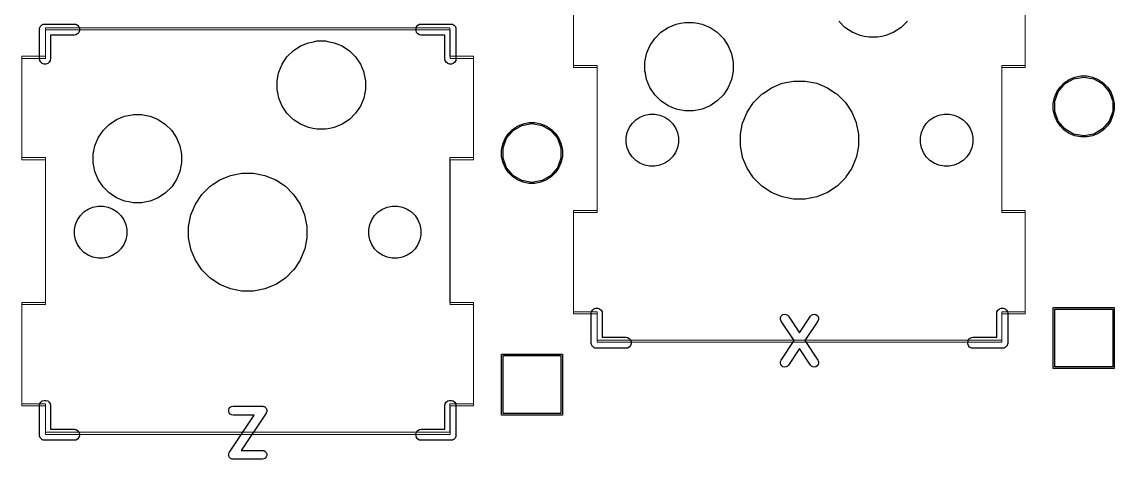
# Model space of a CAD drawing. Header units: millimetres. Extents: x 13 to 222, y -3 to 195.
# Drawn here: x 54.38 to 92.09, y 70.17 to 85.28 of the extents above; entities that cross this region are included whole.
import ezdxf

# ---------------------------------------------------------------- set-up
doc = ezdxf.new("R2010")
doc.units = ezdxf.units.MM
doc.header["$MEASUREMENT"] = 0
doc.layers.add('Ergodox plate', color=7, linetype='Continuous', lineweight=0, true_color=0xf6921e)
doc.layers.add('Orig switch cut', color=7, linetype='Continuous', lineweight=0, true_color=0xde3535)
doc.layers.add('Mask', color=134, linetype='Continuous')
doc.layers.add('Silk', color=142, linetype='Continuous')

msp = doc.modelspace()

# ---------------------------------------------------------------- linework, layer by layer
at = {"layer": 'Ergodox plate'}
for points in [[(88.213, 88.249), (88.213, 87.269), (89.026, 87.269), (89.026, 83.769), (88.213, 83.769), (88.213, 78.76), (89.026, 78.76), (89.026, 75.26), (88.213, 75.26), (88.213, 74.279), (74.243, 74.279), (74.243, 75.26), (73.431, 75.26), (73.431, 78.76), (74.243, 78.76), (74.243, 83.769), (73.431, 83.769), (73.431, 87.269), (74.243, 87.269), (74.243, 88.249)], [(69.163, 85.074), (69.163, 84.094), (69.976, 84.094), (69.976, 80.594), (69.163, 80.594), (69.163, 75.585), (69.976, 75.585), (69.976, 72.085), (69.163, 72.085), (69.163, 71.104), (55.193, 71.104), (55.193, 72.085), (54.381, 72.085), (54.381, 75.585), (55.193, 75.585), (55.193, 80.594), (54.381, 80.594), (54.381, 84.094), (55.193, 84.094), (55.193, 85.074)]]:
    msp.add_lwpolyline(points, close=True, dxfattribs=at)
at = {"layer": 'Mask', "linetype": 'Continuous'}
for p, q in [((77.126, 85.229), (77.27, 85.258)), ((77.27, 85.258), (77.57, 85.258)), ((77.57, 85.258), (77.714, 85.229)), ((82.797, 85.087), (82.585, 85.299)), ((84.955, 85.299), (84.743, 85.087)), ((76.235, 84.705), (76.447, 84.917)), ((76.447, 84.917), (76.697, 85.084)), ((76.697, 85.084), (76.975, 85.199)), ((76.975, 85.199), (77.126, 85.229)), ((77.714, 85.229), (77.865, 85.199)), ((77.865, 85.199), (78.143, 85.084)), ((78.143, 85.084), (78.393, 84.917)), ((78.393, 84.917), (78.605, 84.705)), ((83.047, 84.92), (82.797, 85.087)), ((83.325, 84.805), (83.047, 84.92)), ((84.493, 84.92), (84.215, 84.805)), ((84.743, 85.087), (84.493, 84.92)), ((63.997, 84.444), (64.275, 84.559)), ((64.275, 84.559), (64.445, 84.593)), ((64.445, 84.593), (64.57, 84.618)), ((64.57, 84.618), (64.87, 84.618)), ((64.87, 84.618), (64.995, 84.593)), ((64.995, 84.593), (65.165, 84.559)), ((65.165, 84.559), (65.443, 84.444)), ((76.068, 84.455), (76.235, 84.705)), ((78.605, 84.705), (78.772, 84.455)), ((83.469, 84.776), (83.325, 84.805)), ((83.62, 84.746), (83.469, 84.776)), ((83.92, 84.746), (83.62, 84.746)), ((84.071, 84.776), (83.92, 84.746)), ((84.215, 84.805), (84.071, 84.776)), ((63.535, 84.065), (63.747, 84.277)), ((63.747, 84.277), (63.997, 84.444)), ((65.443, 84.444), (65.693, 84.277)), ((65.693, 84.277), (65.905, 84.065)), ((75.894, 83.882), (75.953, 84.177)), ((75.953, 84.177), (75.965, 84.207)), ((75.965, 84.207), (76.068, 84.455)), ((78.772, 84.455), (78.875, 84.207)), ((78.875, 84.207), (78.887, 84.177)), ((78.887, 84.177), (78.946, 83.882)), ((63.253, 83.537), (63.368, 83.815)), ((63.368, 83.815), (63.535, 84.065)), ((65.905, 84.065), (66.072, 83.815)), ((66.072, 83.815), (66.187, 83.537)), ((75.894, 83.582), (75.894, 83.882)), ((78.946, 83.882), (78.946, 83.582)), ((63.194, 83.242), (63.246, 83.502)), ((63.246, 83.502), (63.253, 83.537)), ((66.187, 83.537), (66.194, 83.502)), ((66.194, 83.502), (66.246, 83.242)), ((75.91, 83.502), (75.894, 83.582)), ((75.953, 83.287), (75.91, 83.502)), ((78.93, 83.502), (78.887, 83.287)), ((78.946, 83.582), (78.93, 83.502)), ((90.546, 83.288), (90.737, 83.368)), ((90.737, 83.368), (90.94, 83.408)), ((90.94, 83.408), (91.147, 83.408)), ((91.147, 83.408), (91.351, 83.368)), ((91.351, 83.368), (91.542, 83.288)), ((63.194, 82.942), (63.194, 83.242)), ((66.246, 83.242), (66.246, 82.942)), ((76.068, 83.009), (75.953, 83.287)), ((76.235, 82.759), (76.068, 83.009)), ((78.772, 83.009), (78.605, 82.759)), ((78.887, 83.287), (78.772, 83.009)), ((79.974, 82.807), (80.263, 83.001)), ((80.263, 83.001), (80.635, 83.155)), ((80.635, 83.155), (81.029, 83.233)), ((80.635, 83.155), (80.635, 83.155)), ((80.635, 83.155), (80.635, 83.155)), ((81.029, 83.233), (81.431, 83.233)), ((81.431, 83.233), (81.825, 83.155)), ((81.825, 83.155), (81.825, 83.155)), ((81.825, 83.155), (81.825, 83.155)), ((81.825, 83.155), (82.197, 83.001)), ((82.197, 83.001), (82.486, 82.807)), ((90.113, 82.855), (90.228, 83.027)), ((90.228, 83.027), (90.374, 83.173)), ((90.374, 83.173), (90.546, 83.288)), ((91.542, 83.288), (91.714, 83.173)), ((91.714, 83.173), (91.86, 83.027)), ((91.86, 83.027), (91.975, 82.855)), ((63.218, 82.822), (63.194, 82.942)), ((63.253, 82.647), (63.218, 82.822)), ((63.368, 82.369), (63.253, 82.647)), ((66.187, 82.647), (66.072, 82.369)), ((66.222, 82.822), (66.187, 82.647)), ((66.246, 82.942), (66.222, 82.822)), ((76.447, 82.547), (76.235, 82.759)), ((78.605, 82.759), (78.393, 82.547)), ((79.645, 82.493), (79.929, 82.777)), ((79.929, 82.777), (79.974, 82.807)), ((82.486, 82.807), (82.531, 82.777)), ((82.531, 82.777), (82.815, 82.493)), ((89.993, 82.461), (90.033, 82.664)), ((90.033, 82.664), (90.113, 82.855)), ((91.975, 82.855), (92.055, 82.664)), ((92.055, 82.664), (92.095, 82.461)), ((63.535, 82.119), (63.368, 82.369)), ((66.072, 82.369), (65.905, 82.119)), ((76.697, 82.38), (76.447, 82.547)), ((76.975, 82.265), (76.697, 82.38)), ((77.031, 82.253), (76.975, 82.265)), ((77.27, 82.206), (77.031, 82.253)), ((77.809, 82.253), (77.57, 82.206)), ((77.865, 82.265), (77.809, 82.253)), ((78.143, 82.38), (77.865, 82.265)), ((78.393, 82.547), (78.143, 82.38)), ((79.421, 82.159), (79.645, 82.493)), ((79.645, 82.493), (79.645, 82.493)), ((82.815, 82.493), (82.815, 82.493)), ((82.815, 82.493), (83.039, 82.159)), ((89.993, 82.253), (89.993, 82.461)), ((90.033, 82.05), (89.993, 82.253)), ((92.095, 82.253), (92.055, 82.05)), ((92.095, 82.461), (92.095, 82.253)), ((57.397, 81.737), (57.647, 81.904)), ((57.647, 81.904), (57.925, 82.019)), ((57.925, 82.019), (58.121, 82.058)), ((58.121, 82.058), (58.22, 82.078)), ((58.22, 82.078), (58.52, 82.078)), ((58.52, 82.078), (58.619, 82.058)), ((58.619, 82.058), (58.815, 82.019)), ((58.815, 82.019), (59.093, 81.904)), ((59.093, 81.904), (59.343, 81.737)), ((63.747, 81.907), (63.535, 82.119)), ((63.997, 81.74), (63.747, 81.907)), ((65.693, 81.907), (65.443, 81.74)), ((65.905, 82.119), (65.693, 81.907)), ((75.45, 81.766), (75.576, 81.892)), ((75.576, 81.892), (75.723, 81.99)), ((75.723, 81.99), (75.887, 82.058)), ((75.887, 82.058), (76.061, 82.093)), ((76.061, 82.093), (76.239, 82.093)), ((76.239, 82.093), (76.413, 82.058)), ((76.413, 82.058), (76.577, 81.99)), ((76.577, 81.99), (76.724, 81.892)), ((76.724, 81.892), (76.85, 81.766)), ((77.57, 82.206), (77.27, 82.206)), ((79.271, 81.796), (79.421, 82.159)), ((83.039, 82.159), (83.189, 81.796)), ((85.61, 81.766), (85.736, 81.892)), ((85.736, 81.892), (85.883, 81.99)), ((85.883, 81.99), (86.047, 82.058)), ((86.047, 82.058), (86.221, 82.093)), ((86.221, 82.093), (86.399, 82.093)), ((86.399, 82.093), (86.573, 82.058)), ((86.573, 82.058), (86.737, 81.99)), ((86.737, 81.99), (86.884, 81.892)), ((86.884, 81.892), (87.01, 81.766)), ((90.113, 81.859), (90.033, 82.05)), ((90.228, 81.687), (90.113, 81.859)), ((91.975, 81.859), (91.86, 81.687)), ((92.055, 82.05), (91.975, 81.859)), ((57.018, 81.275), (57.185, 81.525)), ((57.185, 81.525), (57.397, 81.737)), ((59.343, 81.737), (59.555, 81.525)), ((59.555, 81.525), (59.722, 81.275)), ((64.275, 81.625), (63.997, 81.74)), ((64.422, 81.595), (64.275, 81.625)), ((64.57, 81.566), (64.422, 81.595)), ((64.87, 81.566), (64.57, 81.566)), ((65.018, 81.595), (64.87, 81.566)), ((65.165, 81.625), (65.018, 81.595)), ((65.443, 81.74), (65.165, 81.625)), ((71.178, 81.417), (71.324, 81.563)), ((71.324, 81.563), (71.496, 81.678)), ((71.496, 81.678), (71.687, 81.758)), ((71.687, 81.758), (71.89, 81.798)), ((71.89, 81.798), (72.097, 81.798)), ((72.097, 81.798), (72.301, 81.758)), ((72.301, 81.758), (72.492, 81.678)), ((72.492, 81.678), (72.664, 81.563)), ((72.664, 81.563), (72.81, 81.417)), ((75.284, 81.455), (75.352, 81.619)), ((75.352, 81.619), (75.45, 81.766)), ((76.85, 81.766), (76.948, 81.619)), ((76.948, 81.619), (77.016, 81.455)), ((79.189, 81.393), (79.267, 81.787)), ((79.267, 81.787), (79.271, 81.796)), ((83.189, 81.796), (83.193, 81.787)), ((83.193, 81.787), (83.271, 81.393)), ((85.444, 81.455), (85.512, 81.619)), ((85.512, 81.619), (85.61, 81.766)), ((87.01, 81.766), (87.108, 81.619)), ((87.108, 81.619), (87.176, 81.455)), ((90.374, 81.541), (90.228, 81.687)), ((90.546, 81.426), (90.374, 81.541)), ((91.714, 81.541), (91.542, 81.426)), ((91.86, 81.687), (91.714, 81.541)), ((56.903, 80.997), (57.018, 81.275)), ((59.722, 81.275), (59.837, 80.997)), ((70.983, 81.054), (71.063, 81.245)), ((71.063, 81.245), (71.178, 81.417)), ((72.81, 81.417), (72.925, 81.245)), ((72.925, 81.245), (73.005, 81.054)), ((75.249, 81.281), (75.284, 81.455)), ((75.249, 81.103), (75.249, 81.281)), ((75.284, 80.929), (75.249, 81.103)), ((77.016, 81.455), (77.051, 81.281)), ((77.051, 81.103), (77.016, 80.929)), ((77.051, 81.281), (77.051, 81.103)), ((79.189, 80.991), (79.189, 81.393)), ((83.271, 81.393), (83.271, 80.991)), ((85.409, 81.281), (85.444, 81.455)), ((85.409, 81.103), (85.409, 81.281)), ((85.444, 80.929), (85.409, 81.103)), ((87.176, 81.455), (87.211, 81.281)), ((87.211, 81.103), (87.176, 80.929)), ((87.211, 81.281), (87.211, 81.103)), ((90.737, 81.346), (90.546, 81.426)), ((90.94, 81.306), (90.737, 81.346)), ((91.147, 81.306), (90.94, 81.306)), ((91.351, 81.346), (91.147, 81.306)), ((91.542, 81.426), (91.351, 81.346)), ((56.844, 80.702), (56.901, 80.991)), ((56.901, 80.991), (56.903, 80.997)), ((59.837, 80.997), (59.839, 80.991)), ((59.839, 80.991), (59.896, 80.702)), ((70.943, 80.851), (70.983, 81.054)), ((70.943, 80.643), (70.943, 80.851)), ((73.005, 81.054), (73.045, 80.851)), ((73.045, 80.851), (73.045, 80.643)), ((75.352, 80.765), (75.284, 80.929)), ((75.45, 80.618), (75.352, 80.765)), ((76.948, 80.765), (76.85, 80.618)), ((77.016, 80.929), (76.948, 80.765)), ((79.263, 80.618), (79.189, 80.991)), ((83.271, 80.991), (83.197, 80.618)), ((85.512, 80.765), (85.444, 80.929)), ((85.61, 80.618), (85.512, 80.765)), ((87.108, 80.765), (87.01, 80.618)), ((87.176, 80.929), (87.108, 80.765)), ((56.844, 80.402), (56.844, 80.702)), ((56.866, 80.293), (56.844, 80.402)), ((59.896, 80.402), (59.874, 80.293)), ((59.896, 80.702), (59.896, 80.402)), ((70.983, 80.44), (70.943, 80.643)), ((71.063, 80.249), (70.983, 80.44)), ((73.005, 80.44), (72.925, 80.249)), ((73.045, 80.643), (73.005, 80.44)), ((75.576, 80.492), (75.45, 80.618)), ((75.723, 80.394), (75.576, 80.492)), ((75.887, 80.326), (75.723, 80.394)), ((76.577, 80.394), (76.413, 80.326)), ((76.724, 80.492), (76.577, 80.394)), ((76.85, 80.618), (76.724, 80.492)), ((79.267, 80.597), (79.263, 80.618)), ((79.421, 80.225), (79.267, 80.597)), ((83.193, 80.597), (83.039, 80.225)), ((83.197, 80.618), (83.193, 80.597)), ((85.736, 80.492), (85.61, 80.618)), ((85.883, 80.394), (85.736, 80.492)), ((86.047, 80.326), (85.883, 80.394)), ((86.737, 80.394), (86.573, 80.326)), ((86.884, 80.492), (86.737, 80.394)), ((87.01, 80.618), (86.884, 80.492)), ((56.903, 80.107), (56.866, 80.293)), ((57.018, 79.829), (56.903, 80.107)), ((59.837, 80.107), (59.722, 79.829)), ((59.874, 80.293), (59.837, 80.107)), ((61.213, 79.821), (61.585, 79.975)), ((61.585, 79.975), (61.979, 80.053)), ((61.585, 79.975), (61.585, 79.975)), ((61.585, 79.975), (61.585, 79.975)), ((61.979, 80.053), (62.381, 80.053)), ((62.381, 80.053), (62.775, 79.975)), ((62.775, 79.975), (62.775, 79.975)), ((62.775, 79.975), (62.775, 79.975)), ((62.775, 79.975), (63.147, 79.821)), ((71.178, 80.077), (71.063, 80.249)), ((71.324, 79.931), (71.178, 80.077)), ((72.81, 80.077), (72.664, 79.931)), ((72.925, 80.249), (72.81, 80.077)), ((76.061, 80.291), (75.887, 80.326)), ((76.239, 80.291), (76.061, 80.291)), ((76.413, 80.326), (76.239, 80.291)), ((79.625, 79.921), (79.421, 80.225)), ((83.039, 80.225), (82.835, 79.921)), ((86.221, 80.291), (86.047, 80.326)), ((86.399, 80.291), (86.221, 80.291)), ((86.573, 80.326), (86.399, 80.291)), ((57.185, 79.579), (57.018, 79.829)), ((57.397, 79.367), (57.185, 79.579)), ((59.555, 79.579), (59.343, 79.367)), ((59.722, 79.829), (59.555, 79.579)), ((60.595, 79.313), (60.879, 79.597)), ((60.879, 79.597), (60.949, 79.644)), ((60.949, 79.644), (61.213, 79.821)), ((63.147, 79.821), (63.411, 79.644)), ((63.411, 79.644), (63.481, 79.597)), ((63.481, 79.597), (63.765, 79.313)), ((71.496, 79.816), (71.324, 79.931)), ((71.687, 79.736), (71.496, 79.816)), ((71.89, 79.696), (71.687, 79.736)), ((72.097, 79.696), (71.89, 79.696)), ((72.301, 79.736), (72.097, 79.696)), ((72.492, 79.816), (72.301, 79.736)), ((72.664, 79.931), (72.492, 79.816)), ((79.645, 79.891), (79.625, 79.921)), ((79.929, 79.607), (79.645, 79.891)), ((80.263, 79.383), (79.929, 79.607)), ((79.929, 79.607), (79.929, 79.607)), ((82.531, 79.607), (82.197, 79.383)), ((82.815, 79.891), (82.531, 79.607)), ((82.531, 79.607), (82.531, 79.607)), ((82.835, 79.921), (82.815, 79.891)), ((57.647, 79.2), (57.397, 79.367)), ((57.925, 79.085), (57.647, 79.2)), ((59.093, 79.2), (58.815, 79.085)), ((59.343, 79.367), (59.093, 79.2)), ((60.371, 78.979), (60.595, 79.313)), ((60.595, 79.313), (60.595, 79.313)), ((63.765, 79.313), (63.765, 79.313)), ((63.765, 79.313), (63.989, 78.979)), ((80.635, 79.229), (80.263, 79.383)), ((81.029, 79.151), (80.635, 79.229)), ((80.635, 79.229), (80.635, 79.229)), ((80.635, 79.229), (80.635, 79.229)), ((81.825, 79.229), (81.431, 79.151)), ((82.197, 79.383), (81.825, 79.229)), ((81.825, 79.229), (81.825, 79.229)), ((81.825, 79.229), (81.825, 79.229)), ((56.673, 78.81), (56.837, 78.878)), ((56.837, 78.878), (57.011, 78.913)), ((57.011, 78.913), (57.189, 78.913)), ((57.189, 78.913), (57.363, 78.878)), ((57.363, 78.878), (57.527, 78.81)), ((58.071, 79.056), (57.925, 79.085)), ((58.22, 79.026), (58.071, 79.056)), ((58.52, 79.026), (58.22, 79.026)), ((58.669, 79.056), (58.52, 79.026)), ((58.815, 79.085), (58.669, 79.056)), ((60.217, 78.607), (60.371, 78.979)), ((63.989, 78.979), (64.143, 78.607)), ((66.833, 78.81), (66.997, 78.878)), ((66.997, 78.878), (67.171, 78.913)), ((67.171, 78.913), (67.349, 78.913)), ((67.349, 78.913), (67.523, 78.878)), ((67.523, 78.878), (67.687, 78.81)), ((81.431, 79.151), (81.029, 79.151)), ((56.302, 78.439), (56.4, 78.586)), ((56.4, 78.586), (56.526, 78.712)), ((56.526, 78.712), (56.673, 78.81)), ((57.527, 78.81), (57.674, 78.712)), ((57.674, 78.712), (57.8, 78.586)), ((57.8, 78.586), (57.898, 78.439)), ((60.139, 78.213), (60.217, 78.607)), ((60.217, 78.607), (60.217, 78.607)), ((64.143, 78.607), (64.143, 78.607)), ((64.143, 78.607), (64.221, 78.213)), ((66.462, 78.439), (66.56, 78.586)), ((66.56, 78.586), (66.686, 78.712)), ((66.686, 78.712), (66.833, 78.81)), ((67.687, 78.81), (67.834, 78.712)), ((67.834, 78.712), (67.96, 78.586)), ((67.96, 78.586), (68.058, 78.439)), ((56.199, 78.101), (56.234, 78.275)), ((56.199, 77.923), (56.199, 78.101)), ((56.234, 78.275), (56.302, 78.439)), ((57.898, 78.439), (57.966, 78.275)), ((57.966, 78.275), (58.001, 78.101)), ((58.001, 78.101), (58.001, 77.923)), ((60.139, 77.811), (60.139, 78.213)), ((64.221, 78.213), (64.221, 77.811)), ((66.359, 78.101), (66.394, 78.275)), ((66.359, 77.923), (66.359, 78.101)), ((66.394, 78.275), (66.462, 78.439)), ((68.058, 78.439), (68.126, 78.275)), ((68.126, 78.275), (68.161, 78.101)), ((68.161, 78.101), (68.161, 77.923)), ((56.234, 77.749), (56.199, 77.923)), ((56.302, 77.585), (56.234, 77.749)), ((57.966, 77.749), (57.898, 77.585)), ((58.001, 77.923), (57.966, 77.749)), ((60.213, 77.438), (60.139, 77.811)), ((64.221, 77.811), (64.147, 77.438)), ((66.394, 77.749), (66.359, 77.923)), ((66.462, 77.585), (66.394, 77.749)), ((68.126, 77.749), (68.058, 77.585)), ((68.161, 77.923), (68.126, 77.749)), ((56.4, 77.438), (56.302, 77.585)), ((56.526, 77.312), (56.4, 77.438)), ((57.8, 77.438), (57.674, 77.312)), ((57.898, 77.585), (57.8, 77.438)), ((60.217, 77.417), (60.213, 77.438)), ((60.371, 77.045), (60.217, 77.417)), ((64.143, 77.417), (63.989, 77.045)), ((64.147, 77.438), (64.143, 77.417)), ((66.56, 77.438), (66.462, 77.585)), ((66.686, 77.312), (66.56, 77.438)), ((67.96, 77.438), (67.834, 77.312)), ((68.058, 77.585), (67.96, 77.438)), ((56.673, 77.214), (56.526, 77.312)), ((56.837, 77.146), (56.673, 77.214)), ((57.011, 77.111), (56.837, 77.146)), ((57.189, 77.111), (57.011, 77.111)), ((57.363, 77.146), (57.189, 77.111)), ((57.527, 77.214), (57.363, 77.146)), ((57.674, 77.312), (57.527, 77.214)), ((60.594, 76.712), (60.371, 77.045)), ((63.989, 77.045), (63.766, 76.712)), ((66.833, 77.214), (66.686, 77.312)), ((66.997, 77.146), (66.833, 77.214)), ((67.171, 77.111), (66.997, 77.146)), ((67.349, 77.111), (67.171, 77.111)), ((67.523, 77.146), (67.349, 77.111)), ((67.687, 77.214), (67.523, 77.146)), ((67.834, 77.312), (67.687, 77.214)), ((60.595, 76.711), (60.594, 76.712)), ((60.879, 76.427), (60.595, 76.711)), ((63.765, 76.711), (63.481, 76.427)), ((63.766, 76.712), (63.765, 76.711)), ((61.213, 76.203), (60.879, 76.427)), ((60.879, 76.427), (60.879, 76.427)), ((61.585, 76.049), (61.213, 76.203)), ((63.147, 76.203), (62.775, 76.049)), ((63.481, 76.427), (63.147, 76.203)), ((63.481, 76.427), (63.481, 76.427)), ((61.979, 75.971), (61.585, 76.049)), ((61.585, 76.049), (61.585, 76.049)), ((61.585, 76.049), (61.585, 76.049)), ((62.381, 75.971), (61.979, 75.971)), ((62.775, 76.049), (62.381, 75.971)), ((62.775, 76.049), (62.775, 76.049)), ((62.775, 76.049), (62.775, 76.049)), ((89.993, 73.306), (89.993, 75.408)), ((89.993, 75.408), (92.095, 75.408)), ((92.095, 75.408), (92.095, 73.306)), ((70.943, 71.696), (70.943, 73.798)), ((70.943, 73.798), (73.045, 73.798)), ((73.045, 73.798), (73.045, 71.696)), ((92.095, 73.306), (89.993, 73.306)), ((73.045, 71.696), (70.943, 71.696))]:
    msp.add_line(p, q, dxfattribs=at)
at = {"layer": 'Orig switch cut'}
for points in [[(88.215, 88.177), (88.215, 87.197), (89.028, 87.197), (89.028, 83.697), (88.215, 83.697), (88.215, 78.688), (89.028, 78.688), (89.028, 75.188), (88.215, 75.188), (88.215, 74.207), (74.245, 74.207), (74.245, 75.188), (73.432, 75.188), (73.432, 78.688), (74.245, 78.688), (74.245, 83.697), (73.432, 83.697), (73.432, 87.197), (74.245, 87.197), (74.245, 88.177)], [(69.165, 84.997), (69.165, 84.017), (69.978, 84.017), (69.978, 80.517), (69.165, 80.517), (69.165, 75.508), (69.978, 75.508), (69.978, 72.008), (69.165, 72.008), (69.165, 71.027), (55.195, 71.027), (55.195, 72.008), (54.382, 72.008), (54.382, 75.508), (55.195, 75.508), (55.195, 80.517), (54.382, 80.517), (54.382, 84.017), (55.195, 84.017), (55.195, 84.997)]]:
    msp.add_lwpolyline(points, close=True, dxfattribs=at)
at = {"layer": 'Silk', "linetype": 'Continuous'}
for p, q in [((54.99, 83.995), (54.989, 85.029)), ((54.989, 85.029), (54.99, 85.029)), ((54.99, 85.046), (54.995, 85.061)), ((54.99, 85.029), (54.99, 85.046)), ((54.995, 85.061), (54.998, 85.078)), ((54.998, 85.078), (55.007, 85.093)), ((55.007, 85.093), (55.012, 85.109)), ((55.012, 85.109), (55.023, 85.122)), ((55.023, 85.122), (55.032, 85.136)), ((55.032, 85.136), (55.045, 85.147)), ((55.045, 85.147), (55.056, 85.16)), ((55.056, 85.16), (55.07, 85.169)), ((55.07, 85.169), (55.083, 85.18)), ((55.083, 85.18), (55.099, 85.185)), ((55.099, 85.185), (55.114, 85.194)), ((55.114, 85.194), (55.131, 85.197)), ((55.131, 85.197), (55.146, 85.202)), ((55.146, 85.202), (55.163, 85.202)), ((55.163, 85.202), (55.163, 85.202)), ((55.163, 85.202), (56.197, 85.202)), ((56.197, 85.202), (56.246, 85.194)), ((56.246, 85.194), (56.304, 85.16)), ((56.304, 84.864), (56.246, 84.83)), ((56.304, 85.16), (56.348, 85.109)), ((56.348, 84.915), (56.304, 84.864)), ((56.348, 85.109), (56.37, 85.046)), ((56.37, 84.978), (56.348, 84.915)), ((56.37, 85.046), (56.37, 84.978)), ((67.99, 85.046), (68.012, 85.109)), ((67.99, 84.978), (67.99, 85.046)), ((68.012, 84.915), (67.99, 84.978)), ((68.012, 85.109), (68.056, 85.16)), ((68.056, 84.864), (68.012, 84.915)), ((68.056, 85.16), (68.114, 85.194)), ((68.114, 84.83), (68.056, 84.864)), ((68.114, 85.194), (68.163, 85.202)), ((68.163, 85.202), (69.197, 85.202)), ((69.197, 85.202), (69.214, 85.202)), ((69.197, 85.202), (69.197, 85.202)), ((69.214, 85.202), (69.229, 85.197)), ((69.229, 85.197), (69.246, 85.194)), ((69.246, 85.194), (69.261, 85.185)), ((69.261, 85.185), (69.277, 85.18)), ((69.277, 85.18), (69.29, 85.169)), ((69.29, 85.169), (69.304, 85.16)), ((69.304, 85.16), (69.315, 85.147)), ((69.315, 85.147), (69.328, 85.136)), ((69.328, 85.136), (69.337, 85.122)), ((69.337, 85.122), (69.348, 85.109)), ((69.348, 85.109), (69.353, 85.093)), ((69.353, 85.093), (69.362, 85.078)), ((69.362, 85.078), (69.365, 85.061)), ((69.365, 85.061), (69.37, 85.046)), ((69.37, 85.046), (69.37, 85.029)), ((69.37, 85.029), (69.37, 85.029)), ((69.37, 85.029), (69.37, 83.995)), ((56.197, 84.821), (55.37, 84.821)), ((55.37, 84.821), (55.37, 83.995)), ((56.246, 84.83), (56.197, 84.821)), ((68.163, 84.821), (68.114, 84.83)), ((68.99, 84.821), (68.163, 84.821)), ((68.989, 83.995), (68.99, 84.821)), ((54.998, 83.946), (54.99, 83.995)), ((55.032, 83.888), (54.998, 83.946)), ((55.083, 83.844), (55.032, 83.888)), ((55.146, 83.822), (55.083, 83.844)), ((55.214, 83.822), (55.146, 83.822)), ((55.277, 83.844), (55.214, 83.822)), ((55.328, 83.888), (55.277, 83.844)), ((55.362, 83.946), (55.328, 83.888)), ((55.37, 83.995), (55.362, 83.946)), ((68.998, 83.946), (68.989, 83.995)), ((69.032, 83.888), (68.998, 83.946)), ((69.083, 83.844), (69.032, 83.888)), ((69.146, 83.822), (69.083, 83.844)), ((69.214, 83.822), (69.146, 83.822)), ((69.277, 83.844), (69.214, 83.822)), ((69.328, 83.888), (69.277, 83.844)), ((69.362, 83.946), (69.328, 83.888)), ((69.37, 83.995), (69.362, 83.946)), ((90.697, 83.311), (91.044, 83.372)), ((91.044, 83.372), (91.391, 83.311)), ((90.165, 82.865), (90.391, 83.135)), ((90.391, 83.135), (90.697, 83.311)), ((91.391, 83.311), (91.697, 83.135)), ((91.697, 83.135), (91.923, 82.865)), ((90.044, 82.533), (90.165, 82.865)), ((91.923, 82.865), (92.044, 82.533)), ((90.044, 82.181), (90.044, 82.533)), ((92.044, 82.533), (92.044, 82.181)), ((90.165, 81.849), (90.044, 82.181)), ((90.391, 81.579), (90.165, 81.849)), ((91.923, 81.849), (91.697, 81.579)), ((92.044, 82.181), (91.923, 81.849)), ((71.115, 81.255), (71.341, 81.525)), ((71.341, 81.525), (71.647, 81.701)), ((71.647, 81.701), (71.994, 81.762)), ((71.994, 81.762), (72.341, 81.701)), ((72.341, 81.701), (72.647, 81.525)), ((72.647, 81.525), (72.873, 81.255)), ((90.697, 81.403), (90.391, 81.579)), ((91.697, 81.579), (91.391, 81.403)), ((70.994, 80.923), (71.115, 81.255)), ((72.873, 81.255), (72.994, 80.923)), ((91.044, 81.342), (90.697, 81.403)), ((91.391, 81.403), (91.044, 81.342)), ((70.994, 80.571), (70.994, 80.923)), ((72.994, 80.923), (72.994, 80.571)), ((71.115, 80.239), (70.994, 80.571)), ((72.994, 80.571), (72.873, 80.239)), ((71.341, 79.969), (71.115, 80.239)), ((71.647, 79.793), (71.341, 79.969)), ((72.647, 79.969), (72.341, 79.793)), ((72.873, 80.239), (72.647, 79.969)), ((71.994, 79.732), (71.647, 79.793)), ((72.341, 79.793), (71.994, 79.732)), ((74.039, 75.209), (74.048, 75.258)), ((74.04, 74.226), (74.039, 75.209)), ((74.048, 75.258), (74.082, 75.316)), ((74.082, 75.316), (74.133, 75.36)), ((74.133, 75.36), (74.196, 75.382)), ((74.196, 75.382), (74.264, 75.382)), ((74.264, 75.382), (74.327, 75.36)), ((74.327, 75.36), (74.378, 75.316)), ((74.378, 75.316), (74.412, 75.258)), ((74.412, 75.258), (74.42, 75.209)), ((74.42, 75.209), (74.42, 74.382)), ((80.571, 75.043), (80.585, 75.094)), ((80.585, 75.094), (80.617, 75.137)), ((80.617, 75.137), (80.661, 75.166)), ((80.661, 75.166), (80.712, 75.179)), ((80.712, 75.179), (80.765, 75.173)), ((80.765, 75.173), (80.812, 75.149)), ((80.812, 75.149), (80.849, 75.111)), ((80.849, 75.111), (81.23, 74.539)), ((81.23, 74.539), (81.611, 75.111)), ((81.611, 75.111), (81.648, 75.149)), ((81.648, 75.149), (81.695, 75.173)), ((81.695, 75.173), (81.748, 75.179)), ((81.748, 75.179), (81.799, 75.166)), ((81.799, 75.166), (81.843, 75.137)), ((81.843, 75.137), (81.875, 75.094)), ((81.875, 75.094), (81.889, 75.043)), ((88.039, 74.382), (88.04, 75.209)), ((88.04, 75.209), (88.048, 75.258)), ((88.048, 75.258), (88.082, 75.316)), ((88.082, 75.316), (88.133, 75.36)), ((88.133, 75.36), (88.196, 75.382)), ((88.196, 75.382), (88.264, 75.382)), ((88.264, 75.382), (88.327, 75.36)), ((88.327, 75.36), (88.378, 75.316)), ((88.378, 75.316), (88.412, 75.258)), ((88.412, 75.258), (88.42, 75.209)), ((88.42, 75.209), (88.42, 74.175)), ((90.044, 73.357), (90.044, 75.357)), ((90.044, 75.357), (92.044, 75.357)), ((92.044, 75.357), (92.044, 73.357)), ((80.574, 74.991), (80.571, 75.043)), ((80.595, 74.942), (80.574, 74.991)), ((81.047, 74.265), (80.595, 74.942)), ((81.865, 74.942), (81.413, 74.265)), ((81.886, 74.991), (81.865, 74.942)), ((81.889, 75.043), (81.886, 74.991)), ((74.42, 74.382), (75.247, 74.382)), ((75.247, 74.382), (75.296, 74.374)), ((75.296, 74.374), (75.354, 74.34)), ((75.354, 74.34), (75.398, 74.289)), ((87.062, 74.289), (87.106, 74.34)), ((87.106, 74.34), (87.164, 74.374)), ((87.164, 74.374), (87.213, 74.382)), ((87.213, 74.382), (88.039, 74.382)), ((74.04, 74.158), (74.04, 74.226)), ((74.045, 74.143), (74.04, 74.158)), ((74.048, 74.126), (74.045, 74.143)), ((74.057, 74.111), (74.048, 74.126)), ((74.062, 74.095), (74.057, 74.111)), ((74.073, 74.082), (74.062, 74.095)), ((74.082, 74.068), (74.073, 74.082)), ((74.095, 74.057), (74.082, 74.068)), ((74.106, 74.044), (74.095, 74.057)), ((74.12, 74.035), (74.106, 74.044)), ((74.133, 74.024), (74.12, 74.035)), ((74.149, 74.019), (74.133, 74.024)), ((74.164, 74.01), (74.149, 74.019)), ((74.181, 74.007), (74.164, 74.01)), ((74.196, 74.002), (74.181, 74.007)), ((74.213, 74.002), (74.196, 74.002)), ((74.213, 74.001), (74.213, 74.002)), ((75.247, 74.001), (74.213, 74.001)), ((75.296, 74.01), (75.247, 74.001)), ((75.354, 74.044), (75.296, 74.01)), ((75.398, 74.095), (75.354, 74.044)), ((75.398, 74.289), (75.42, 74.226)), ((75.42, 74.158), (75.398, 74.095)), ((75.42, 74.226), (75.42, 74.158)), ((80.595, 73.587), (81.047, 74.265)), ((81.23, 73.99), (80.849, 73.418)), ((81.611, 73.418), (81.23, 73.99)), ((81.413, 74.265), (81.865, 73.587)), ((87.04, 74.226), (87.062, 74.289)), ((87.04, 74.158), (87.04, 74.226)), ((87.062, 74.095), (87.04, 74.158)), ((87.106, 74.044), (87.062, 74.095)), ((87.164, 74.01), (87.106, 74.044)), ((87.213, 74.001), (87.164, 74.01)), ((88.247, 74.001), (87.213, 74.001)), ((88.264, 74.002), (88.247, 74.002)), ((88.247, 74.002), (88.247, 74.001)), ((88.279, 74.007), (88.264, 74.002)), ((88.296, 74.01), (88.279, 74.007)), ((88.311, 74.019), (88.296, 74.01)), ((88.327, 74.024), (88.311, 74.019)), ((88.34, 74.035), (88.327, 74.024)), ((88.354, 74.044), (88.34, 74.035)), ((88.365, 74.057), (88.354, 74.044)), ((88.378, 74.068), (88.365, 74.057)), ((88.387, 74.082), (88.378, 74.068)), ((88.398, 74.095), (88.387, 74.082)), ((88.403, 74.111), (88.398, 74.095)), ((88.412, 74.126), (88.403, 74.111)), ((88.415, 74.143), (88.412, 74.126)), ((88.42, 74.158), (88.415, 74.143)), ((88.42, 74.175), (88.42, 74.175)), ((88.42, 74.175), (88.42, 74.158)), ((70.994, 71.747), (70.994, 73.747)), ((70.994, 73.747), (72.994, 73.747)), ((72.994, 73.747), (72.994, 71.747)), ((80.574, 73.539), (80.595, 73.587)), ((81.865, 73.587), (81.886, 73.539)), ((80.571, 73.486), (80.574, 73.539)), ((80.585, 73.435), (80.571, 73.486)), ((80.617, 73.392), (80.585, 73.435)), ((80.661, 73.363), (80.617, 73.392)), ((80.712, 73.35), (80.661, 73.363)), ((80.765, 73.356), (80.712, 73.35)), ((80.812, 73.38), (80.765, 73.356)), ((80.849, 73.418), (80.812, 73.38)), ((81.648, 73.38), (81.611, 73.418)), ((81.695, 73.356), (81.648, 73.38)), ((81.748, 73.35), (81.695, 73.356)), ((81.799, 73.363), (81.748, 73.35)), ((81.843, 73.392), (81.799, 73.363)), ((81.875, 73.435), (81.843, 73.392)), ((81.889, 73.486), (81.875, 73.435)), ((81.886, 73.539), (81.889, 73.486)), ((92.044, 73.357), (90.044, 73.357)), ((54.989, 72.029), (54.998, 72.078)), ((54.998, 72.078), (55.032, 72.136)), ((55.032, 72.136), (55.083, 72.18)), ((55.083, 72.18), (55.146, 72.202)), ((55.146, 72.202), (55.214, 72.202)), ((55.214, 72.202), (55.277, 72.18)), ((55.277, 72.18), (55.328, 72.136)), ((55.328, 72.136), (55.362, 72.078)), ((55.362, 72.078), (55.37, 72.029)), ((68.99, 72.029), (68.998, 72.078)), ((68.998, 72.078), (69.032, 72.136)), ((69.032, 72.136), (69.083, 72.18)), ((69.083, 72.18), (69.146, 72.202)), ((69.146, 72.202), (69.214, 72.202)), ((69.214, 72.202), (69.277, 72.18)), ((69.277, 72.18), (69.328, 72.136)), ((69.328, 72.136), (69.362, 72.078)), ((69.362, 72.078), (69.37, 72.029)), ((54.99, 71.046), (54.989, 72.029)), ((55.37, 72.029), (55.37, 71.202)), ((61.522, 71.873), (61.54, 71.923)), ((61.522, 71.82), (61.522, 71.873)), ((61.54, 71.77), (61.522, 71.82)), ((61.54, 71.923), (61.574, 71.963)), ((61.574, 71.73), (61.54, 71.77)), ((61.545, 70.407), (62.403, 71.694)), ((61.574, 71.963), (61.62, 71.99)), ((61.62, 71.703), (61.574, 71.73)), ((61.62, 71.99), (61.672, 71.999)), ((61.672, 71.694), (61.62, 71.703)), ((61.672, 71.999), (62.688, 71.999)), ((62.403, 71.694), (61.672, 71.694)), ((62.815, 71.762), (61.957, 70.475)), ((62.688, 71.999), (62.693, 71.998)), ((62.693, 71.998), (62.698, 71.999)), ((62.698, 71.999), (62.719, 71.994)), ((62.719, 71.994), (62.74, 71.99)), ((62.74, 71.99), (62.744, 71.987)), ((62.744, 71.987), (62.749, 71.986)), ((62.749, 71.986), (62.767, 71.974)), ((62.767, 71.974), (62.786, 71.963)), ((62.786, 71.963), (62.789, 71.96)), ((62.789, 71.96), (62.793, 71.957)), ((62.793, 71.957), (62.806, 71.939)), ((62.806, 71.939), (62.82, 71.923)), ((62.817, 71.767), (62.815, 71.762)), ((62.82, 71.77), (62.817, 71.767)), ((62.82, 71.923), (62.822, 71.918)), ((62.827, 71.791), (62.82, 71.77)), ((62.822, 71.918), (62.825, 71.914)), ((62.825, 71.914), (62.831, 71.893)), ((62.836, 71.811), (62.827, 71.791)), ((62.831, 71.893), (62.838, 71.873)), ((62.838, 71.82), (62.836, 71.815)), ((62.836, 71.815), (62.836, 71.811)), ((62.838, 71.873), (62.838, 71.868)), ((62.838, 71.868), (62.839, 71.863)), ((62.839, 71.863), (62.838, 71.842)), ((62.838, 71.842), (62.838, 71.82)), ((68.989, 71.202), (68.99, 72.029)), ((69.37, 72.029), (69.37, 70.995)), ((72.994, 71.747), (70.994, 71.747)), ((54.99, 70.978), (54.99, 71.046)), ((54.995, 70.963), (54.99, 70.978)), ((54.998, 70.946), (54.995, 70.963)), ((55.007, 70.931), (54.998, 70.946)), ((55.012, 70.915), (55.007, 70.931)), ((55.023, 70.902), (55.012, 70.915)), ((55.37, 71.202), (56.197, 71.202)), ((56.197, 71.202), (56.246, 71.194)), ((56.246, 71.194), (56.304, 71.16)), ((56.304, 71.16), (56.348, 71.109)), ((56.348, 70.915), (56.304, 70.864)), ((56.348, 71.109), (56.37, 71.046)), ((56.37, 70.978), (56.348, 70.915)), ((56.37, 71.046), (56.37, 70.978)), ((67.99, 71.046), (68.012, 71.109)), ((67.99, 70.978), (67.99, 71.046)), ((68.012, 70.915), (67.99, 70.978)), ((68.012, 71.109), (68.056, 71.16)), ((68.056, 70.864), (68.012, 70.915)), ((68.056, 71.16), (68.114, 71.194)), ((68.114, 71.194), (68.163, 71.202)), ((68.163, 71.202), (68.989, 71.202)), ((69.348, 70.915), (69.337, 70.902)), ((69.353, 70.931), (69.348, 70.915)), ((69.362, 70.946), (69.353, 70.931)), ((69.365, 70.963), (69.362, 70.946)), ((69.37, 70.978), (69.365, 70.963)), ((69.37, 70.995), (69.37, 70.995)), ((69.37, 70.995), (69.37, 70.978)), ((55.032, 70.888), (55.023, 70.902)), ((55.045, 70.877), (55.032, 70.888)), ((55.056, 70.864), (55.045, 70.877)), ((55.07, 70.855), (55.056, 70.864)), ((55.083, 70.844), (55.07, 70.855)), ((55.099, 70.839), (55.083, 70.844)), ((55.114, 70.83), (55.099, 70.839)), ((55.131, 70.827), (55.114, 70.83)), ((55.146, 70.822), (55.131, 70.827)), ((55.163, 70.822), (55.146, 70.822)), ((55.163, 70.821), (55.163, 70.822)), ((56.197, 70.821), (55.163, 70.821)), ((56.246, 70.83), (56.197, 70.821)), ((56.304, 70.864), (56.246, 70.83)), ((68.114, 70.83), (68.056, 70.864)), ((68.163, 70.821), (68.114, 70.83)), ((69.197, 70.821), (68.163, 70.821)), ((69.214, 70.822), (69.197, 70.822)), ((69.197, 70.822), (69.197, 70.821)), ((69.229, 70.827), (69.214, 70.822)), ((69.246, 70.83), (69.229, 70.827)), ((69.261, 70.839), (69.246, 70.83)), ((69.277, 70.844), (69.261, 70.839)), ((69.29, 70.855), (69.277, 70.844)), ((69.304, 70.864), (69.29, 70.855)), ((69.315, 70.877), (69.304, 70.864)), ((69.328, 70.888), (69.315, 70.877)), ((69.337, 70.902), (69.328, 70.888)), ((61.521, 70.306), (61.522, 70.327)), ((61.522, 70.301), (61.521, 70.306)), ((61.522, 70.349), (61.524, 70.354)), ((61.522, 70.327), (61.522, 70.349)), ((61.522, 70.296), (61.522, 70.301)), ((61.529, 70.276), (61.522, 70.296)), ((61.524, 70.359), (61.533, 70.378)), ((61.524, 70.354), (61.524, 70.359)), ((61.535, 70.255), (61.529, 70.276)), ((61.533, 70.378), (61.54, 70.399)), ((61.538, 70.251), (61.535, 70.255)), ((61.54, 70.246), (61.538, 70.251)), ((61.54, 70.399), (61.543, 70.403)), ((61.554, 70.23), (61.54, 70.246)), ((61.543, 70.403), (61.545, 70.407)), ((61.567, 70.212), (61.554, 70.23)), ((61.571, 70.21), (61.567, 70.212)), ((61.574, 70.206), (61.571, 70.21)), ((61.593, 70.195), (61.574, 70.206)), ((61.611, 70.183), (61.593, 70.195)), ((61.616, 70.182), (61.611, 70.183)), ((61.62, 70.179), (61.616, 70.182)), ((61.641, 70.176), (61.62, 70.179)), ((61.662, 70.17), (61.641, 70.176)), ((61.667, 70.171), (61.662, 70.17)), ((61.672, 70.17), (61.667, 70.171)), ((62.688, 70.17), (61.672, 70.17)), ((61.957, 70.475), (62.688, 70.475)), ((62.688, 70.475), (62.74, 70.466)), ((62.74, 70.179), (62.688, 70.17)), ((62.74, 70.466), (62.786, 70.439)), ((62.786, 70.206), (62.74, 70.179)), ((62.786, 70.439), (62.82, 70.399)), ((62.82, 70.246), (62.786, 70.206)), ((62.82, 70.399), (62.838, 70.349)), ((62.838, 70.296), (62.82, 70.246)), ((62.838, 70.349), (62.838, 70.296))]:
    msp.add_line(p, q, dxfattribs=at)

doc.saveas('drawing.dxf')
